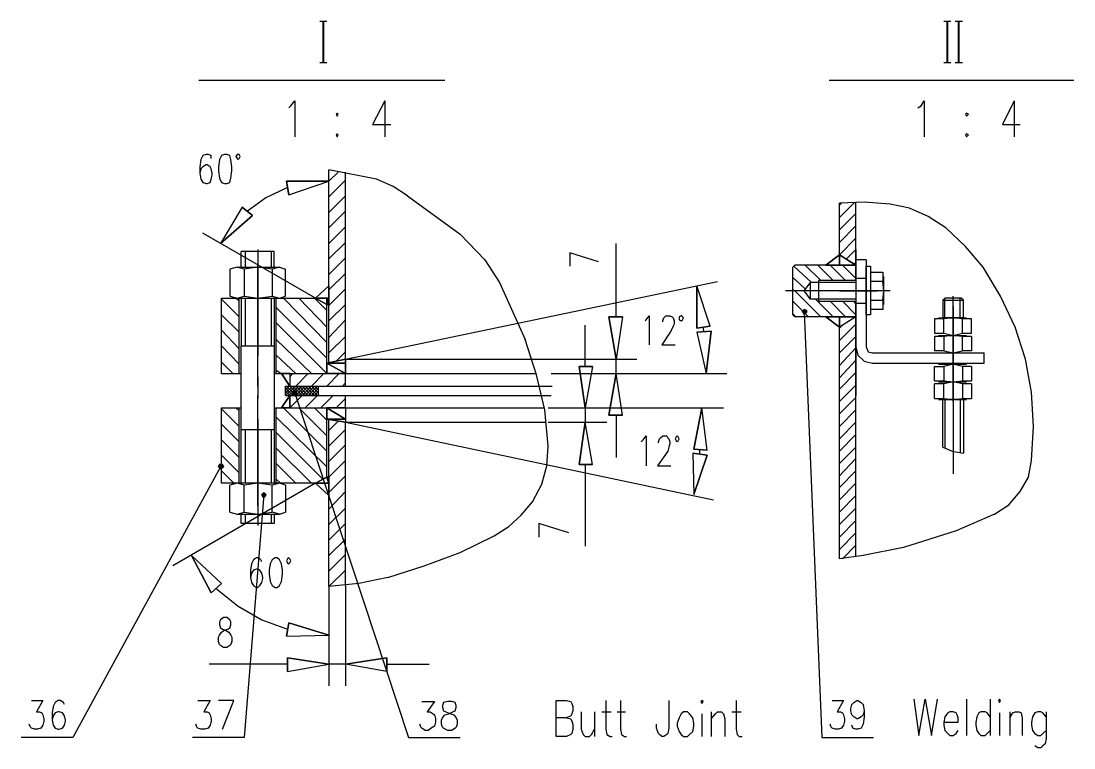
# Model space of a CAD drawing. Extents: x 13.06 to 16.25, y 9.33 to 13.85.
# Drawn here: x 15.082 to 15.761, y 11.721 to 12.19 of the extents above; entities that cross this region are included whole.
import ezdxf

# ---------------------------------------------------------------- set-up
doc = ezdxf.new("R2010")
doc.units = 0
doc.header["$MEASUREMENT"] = 0
doc.linetypes.add('AUSGEZOGEN', pattern=[0])
doc.layers.get('0').update_dxf_attribs({"linetype": 'AUSGEZOGEN'})

msp = doc.modelspace()

# ---------------------------------------------------------------- linework, layer by layer
for points in [[(15.27467, 12.19), (15.27933, 12.19)], [(15.27667, 12.19), (15.27667, 12.16333)], [(15.27733, 12.16333), (15.27733, 12.19)], [(15.67733, 12.19), (15.682, 12.19)], [(15.67933, 12.19), (15.67933, 12.16333)], [(15.68, 12.16333), (15.68, 12.19)], [(15.68467, 12.19), (15.68933, 12.19)], [(15.68667, 12.19), (15.68667, 12.16333)], [(15.68733, 12.16333), (15.68733, 12.19)], [(15.27467, 12.16333), (15.27933, 12.16333)], [(15.67733, 12.16333), (15.682, 12.16333)], [(15.68467, 12.16333), (15.68933, 12.16333)], [(15.19667, 12.152), (15.35533, 12.152)], [(15.60333, 12.152), (15.76133, 12.152)], [(15.25467, 12.134), (15.256, 12.13533), (15.256, 12.13533), (15.25867, 12.13867), (15.25867, 12.13867), (15.25867, 12.11533)], [(15.31667, 12.13867), (15.30867, 12.12333), (15.30867, 12.12333), (15.32067, 12.12333)], [(15.31667, 12.13867), (15.31667, 12.11533)], [(15.66067, 12.134), (15.66267, 12.13533), (15.66267, 12.13533), (15.66467, 12.13867), (15.66467, 12.13867), (15.66467, 12.11533)], [(15.72267, 12.13867), (15.71533, 12.12333), (15.71533, 12.12333), (15.72667, 12.12333)], [(15.72267, 12.13867), (15.72267, 12.11533)], [(15.286, 12.13067), (15.28533, 12.13), (15.28533, 12.13), (15.286, 12.12867), (15.286, 12.12867), (15.28667, 12.13), (15.28667, 12.13), (15.286, 12.13067), (15.286, 12.13067)], [(15.692, 12.13067), (15.69133, 12.13), (15.69133, 12.13), (15.692, 12.12867), (15.692, 12.12867), (15.69333, 12.13), (15.69333, 12.13), (15.692, 12.13067), (15.692, 12.13067)], [(15.286, 12.11733), (15.28533, 12.11667), (15.28533, 12.11667), (15.286, 12.11533), (15.286, 12.11533), (15.28667, 12.11667), (15.28667, 12.11667), (15.286, 12.11733), (15.286, 12.11733)], [(15.692, 12.11733), (15.69133, 12.11667), (15.69133, 12.11667), (15.692, 12.11533), (15.692, 12.11533), (15.69333, 12.11667), (15.69333, 12.11667), (15.692, 12.11733), (15.692, 12.11733)], [(15.20467, 12.10133), (15.20467, 12.10333), (15.20467, 12.10333), (15.20267, 12.104), (15.20267, 12.104), (15.20133, 12.104), (15.20133, 12.104), (15.19933, 12.10333), (15.19933, 12.10333), (15.198, 12.10067), (15.198, 12.10067), (15.19733, 12.096), (15.19733, 12.096), (15.19733, 12.092), (15.19733, 12.092), (15.198, 12.088), (15.198, 12.088), (15.19933, 12.086), (15.19933, 12.086), (15.20133, 12.08533), (15.20133, 12.08533), (15.202, 12.08533), (15.202, 12.08533), (15.204, 12.086), (15.204, 12.086), (15.20467, 12.088), (15.20467, 12.088), (15.20533, 12.09067), (15.20533, 12.09067), (15.20533, 12.092), (15.20533, 12.092), (15.20467, 12.09467), (15.20467, 12.09467), (15.204, 12.096), (15.204, 12.096), (15.202, 12.09733), (15.202, 12.09733), (15.20133, 12.09733), (15.20133, 12.09733), (15.19933, 12.096), (15.19933, 12.096), (15.198, 12.09467), (15.198, 12.09467), (15.19733, 12.092)], [(15.21333, 12.104), (15.21133, 12.10333), (15.21133, 12.10333), (15.21, 12.10067), (15.21, 12.10067), (15.20933, 12.096), (15.20933, 12.096), (15.20933, 12.09333), (15.20933, 12.09333), (15.21, 12.08867), (15.21, 12.08867), (15.21133, 12.086), (15.21133, 12.086), (15.21333, 12.08533), (15.21333, 12.08533), (15.21467, 12.08533), (15.21467, 12.08533), (15.21667, 12.086), (15.21667, 12.086), (15.21733, 12.08867), (15.21733, 12.08867), (15.218, 12.09333), (15.218, 12.09333), (15.218, 12.096), (15.218, 12.096), (15.21733, 12.10067), (15.21733, 12.10067), (15.21667, 12.10333), (15.21667, 12.10333), (15.21467, 12.104), (15.21467, 12.104), (15.21333, 12.104), (15.21333, 12.104)], [(15.22333, 12.10267), (15.22267, 12.104), (15.22267, 12.104), (15.22133, 12.104), (15.22133, 12.104), (15.22067, 12.10267), (15.22067, 12.10267), (15.22133, 12.10133), (15.22133, 12.10133), (15.222, 12.10067), (15.222, 12.10067), (15.22267, 12.10133), (15.22267, 12.10133), (15.22333, 12.10267), (15.22333, 12.10267)], [(15.31133, 12.088), (15.28067, 12.094)], [(15.28067, 11.97), (15.28067, 12.094)], [(15.28067, 12.08667), (15.28667, 12.09267)], [(15.29133, 11.972), (15.29133, 12.09267)], [(15.25333, 12.08667), (15.25467, 12.078), (15.25333, 12.08667), (15.25467, 12.078), (15.28067, 12.08667), (15.25333, 12.08667), (15.28067, 12.08667), (15.25333, 12.08667), (15.25333, 12.08667)], [(15.28067, 12.07667), (15.29133, 12.08733)], [(15.33133, 12.07733), (15.322, 12.08333), (15.322, 12.08333), (15.31133, 12.088)], [(15.254, 12.08267), (15.24, 12.076), (15.24, 12.076), (15.228, 12.06733)], [(15.28067, 12.06667), (15.29133, 12.07733)], [(15.33133, 12.07733), (15.36533, 12.05267), (15.36533, 12.05267), (15.38133, 12.036), (15.38133, 12.036), (15.39067, 12.02133), (15.39067, 12.02133), (15.40733, 11.98467)], [(15.64267, 12.072), (15.626, 12.07333), (15.626, 12.07333), (15.61, 12.07267)], [(15.61, 12.06333), (15.62, 12.07333)], [(15.61, 12.07133), (15.61133, 12.07267)], [(15.61, 12.03267), (15.61, 12.07267)], [(15.62067, 12.02267), (15.62067, 12.07333)], [(15.67867, 12.05667), (15.66733, 12.064), (15.66733, 12.064), (15.65533, 12.06933), (15.65533, 12.06933), (15.64267, 12.072)], [(15.23133, 12.06467), (15.22467, 12.07), (15.23133, 12.06467), (15.22467, 12.07), (15.21067, 12.04667), (15.23133, 12.06467), (15.21067, 12.04667), (15.23133, 12.06467), (15.23133, 12.06467)], [(15.28067, 12.05667), (15.29133, 12.06733)], [(15.61, 12.05533), (15.62067, 12.066)], [(15.272, 12.01133), (15.19933, 12.05333)], [(15.28067, 12.04667), (15.29133, 12.05733)], [(15.61, 12.04733), (15.62067, 12.058)], [(15.70267, 12.03133), (15.69133, 12.04467), (15.69133, 12.04467), (15.67867, 12.05667)], [(15.28067, 12.03667), (15.29133, 12.04733)], [(15.466, 11.99933), (15.466, 12.04667)], [(15.61, 12.03933), (15.62067, 12.05)], [(15.224, 12.03133), (15.224, 12.04133)], [(15.24533, 12.03133), (15.24533, 12.04133), (15.24533, 12.04133), (15.224, 12.04133)], [(15.22667, 12.04133), (15.22667, 12.03133)], [(15.23467, 12.04267), (15.23467, 11.974)], [(15.23467, 12.04133), (15.23533, 12.04133)], [(15.24333, 12.04133), (15.24333, 12.03133)], [(15.45467, 12.03467), (15.436, 12.04067), (15.436, 12.04067), (15.436, 12.032)], [(15.62067, 12.04267), (15.62067, 12.02267), (15.62067, 12.02267), (15.59667, 12.02267)], [(15.61, 12.03933), (15.60133, 12.03267), (15.61, 12.03933), (15.60133, 12.03267), (15.61, 12.03267), (15.61, 12.03933), (15.61, 12.03267), (15.61, 12.03933), (15.61, 12.03933)], [(15.60133, 12.03267), (15.61, 12.03933), (15.61, 12.03933), (15.62067, 12.03267)], [(15.61, 12.03933), (15.61, 12.03267), (15.61, 12.03933), (15.61, 12.03267), (15.62067, 12.03267), (15.61, 12.03933), (15.62067, 12.03267), (15.61, 12.03933), (15.61, 12.03933)], [(15.61467, 12.03667), (15.62067, 12.04267)], [(15.244, 12.03), (15.23467, 12.03133), (15.23467, 12.03133), (15.226, 12.03), (15.226, 12.03), (15.22133, 12.03133), (15.22133, 12.03133), (15.21667, 12.03)], [(15.22133, 12.03133), (15.24867, 12.03133), (15.24867, 12.03133), (15.25267, 12.03)], [(15.23467, 12.01), (15.23467, 12.03267)], [(15.24867, 12.03133), (15.244, 12.03)], [(15.28067, 12.02667), (15.29133, 12.03733)], [(15.58, 12.03133), (15.58133, 12.03267)], [(15.58, 12.00067), (15.58, 12.03133)], [(15.592, 12.02133), (15.58067, 12.032)], [(15.62067, 12.03267), (15.58133, 12.03267)], [(15.598, 12.02267), (15.588, 12.03267)], [(15.606, 12.02267), (15.596, 12.03267)], [(15.60133, 12.03267), (15.61, 12.03267), (15.60133, 12.03267), (15.61, 12.03267), (15.60133, 12.03267), (15.60133, 12.03267)], [(15.614, 12.02267), (15.604, 12.03267)], [(15.61, 12.03267), (15.62067, 12.03267), (15.61, 12.03267), (15.62067, 12.03267), (15.61, 12.03267), (15.61, 12.03267)], [(15.62067, 12.024), (15.612, 12.03267)], [(15.62, 12.03333), (15.62067, 12.03467)], [(15.62067, 12.032), (15.62, 12.03267)], [(15.62067, 12.036), (15.62067, 11.98), (15.62067, 11.98), (15.622, 11.97467), (15.622, 11.97467), (15.626, 11.97067), (15.626, 11.97067), (15.63133, 11.96933), (15.63133, 11.96933), (15.70333, 11.96933)], [(15.62733, 12.036), (15.62067, 12.036)], [(15.62733, 12.036), (15.62733, 11.98), (15.62733, 11.98), (15.62867, 11.97667), (15.62867, 11.97667), (15.63133, 11.976), (15.63133, 11.976), (15.70333, 11.976)], [(15.62733, 12.00067), (15.62733, 12.032)], [(15.63, 12.032), (15.63, 12.00067), (15.63, 12.00067), (15.62733, 12.00067)], [(15.62733, 12.032), (15.63, 12.032)], [(15.72333, 11.99267), (15.714, 12.01267), (15.714, 12.01267), (15.70267, 12.03133)], [(15.21667, 12.03), (15.21667, 12.01267)], [(15.226, 12.03), (15.226, 12.01267)], [(15.23467, 11.95467), (15.23467, 12.026)], [(15.244, 12.03), (15.244, 12.01267)], [(15.25267, 12.01267), (15.25267, 12.03)], [(15.28067, 12.01667), (15.29133, 12.02733)], [(15.588, 12.01733), (15.58, 12.02467)], [(15.63, 12.028), (15.638, 12.028), (15.638, 12.028), (15.638, 12.022)], [(15.63867, 12.00733), (15.63867, 12.02533)], [(15.28067, 12.01933), (15.272, 12.01133), (15.28067, 12.01933), (15.272, 12.01133), (15.28067, 12.01133), (15.28067, 12.01933), (15.28067, 12.01133), (15.28067, 12.01933), (15.28067, 12.01933)], [(15.272, 12.01133), (15.28067, 12.01933)], [(15.29133, 11.972), (15.53133, 12.022)], [(15.518, 11.992), (15.52667, 11.99333), (15.518, 11.992), (15.52667, 11.99333), (15.518, 12.01933), (15.518, 11.992), (15.518, 12.01933), (15.518, 11.992), (15.518, 11.992)], [(15.58733, 12.016), (15.59133, 12.02133)], [(15.59667, 12.02133), (15.59133, 12.02133)], [(15.59133, 12.01067), (15.59133, 12.02133)], [(15.59667, 12.00933), (15.59667, 12.02267)], [(15.62067, 12.02133), (15.59667, 12.02133)], [(15.62733, 12.024), (15.62067, 12.024)], [(15.638, 12.022), (15.63, 12.022)], [(15.638, 12.01), (15.63867, 12.016), (15.63867, 12.016), (15.638, 12.022)], [(15.21133, 12.01133), (15.28067, 12.01133)], [(15.21133, 11.96267), (15.21133, 12.01133)], [(15.22267, 11.99933), (15.21133, 12.01067)], [(15.21667, 12.01267), (15.22133, 12.01133), (15.22133, 12.01133), (15.226, 12.01267), (15.226, 12.01267), (15.23467, 12.01133), (15.23467, 12.01133), (15.244, 12.01267)], [(15.22267, 12.00933), (15.22067, 12.01133)], [(15.22267, 11.96267), (15.22267, 12.01133)], [(15.224, 12.01133), (15.224, 11.98067), (15.224, 11.98067), (15.24533, 11.98067)], [(15.22667, 12.01133), (15.22667, 11.98067)], [(15.24333, 12.01133), (15.24333, 11.98067)], [(15.244, 12.01267), (15.24867, 12.01133), (15.24867, 12.01133), (15.25267, 12.01267)], [(15.24533, 12.01133), (15.24533, 11.98067)], [(15.24667, 11.96267), (15.24667, 12.01133)], [(15.27933, 11.98267), (15.25133, 12.01133)], [(15.27933, 11.99267), (15.26133, 12.01133)], [(15.27933, 12.00333), (15.27133, 12.01133)], [(15.272, 12.01133), (15.27933, 12.01133), (15.272, 12.01133), (15.27933, 12.01133), (15.272, 12.01133), (15.272, 12.01133)], [(15.272, 12.01133), (15.28067, 12.01133), (15.272, 12.01133), (15.28067, 12.01133), (15.272, 12.01133), (15.272, 12.01133)], [(15.272, 12.01133), (15.27933, 12.01133), (15.272, 12.01133), (15.27933, 12.01133), (15.27933, 12.00733), (15.272, 12.01133), (15.27933, 12.00733), (15.272, 12.01133), (15.272, 12.01133)], [(15.27933, 12.00733), (15.272, 12.01133), (15.272, 12.01133), (15.28067, 12.01133)], [(15.27933, 12.01133), (15.28067, 12.01133), (15.27933, 12.01133), (15.28067, 12.01133), (15.27933, 12.01133), (15.27933, 12.01133)], [(15.27933, 12.01133), (15.27933, 12.00733), (15.27933, 12.01133), (15.27933, 12.00733), (15.28067, 12.00733), (15.27933, 12.01133), (15.28067, 12.00733), (15.27933, 12.01133), (15.27933, 12.01133)], [(15.27933, 12.01133), (15.28067, 12.01133), (15.27933, 12.01133), (15.28067, 12.01133), (15.28067, 12.00733), (15.27933, 12.01133), (15.28067, 12.00733), (15.27933, 12.01133), (15.27933, 12.01133)], [(15.27933, 11.96267), (15.27933, 12.01133)], [(15.28067, 12.00667), (15.29133, 12.01733)], [(15.64267, 12.016), (15.57533, 12.016)], [(15.598, 11.99933), (15.58133, 12.016), (15.58133, 12.016), (15.58, 12.01667)], [(15.59133, 12.01067), (15.58733, 12.016)], [(15.59667, 12.01067), (15.59133, 12.01067)], [(15.606, 11.99933), (15.59467, 12.01067)], [(15.62067, 12.01067), (15.59667, 12.01067)], [(15.61, 12.016), (15.63467, 12.016)], [(15.63533, 12.016), (15.62067, 12.016)], [(15.67667, 12.01), (15.69, 12.01), (15.69, 12.01), (15.68867, 12.01133)], [(15.678, 12.01133), (15.67667, 12.01)], [(15.678, 11.99867), (15.678, 12.01133)], [(15.68867, 12.01133), (15.678, 12.01133)], [(15.68333, 11.97), (15.68333, 12.01267)], [(15.688, 11.99867), (15.688, 12.01133)], [(15.27933, 11.97267), (15.24667, 12.00533)], [(15.27933, 12.00733), (15.28067, 12.00733), (15.27933, 12.00733), (15.28067, 12.00733), (15.27933, 12.00733), (15.27933, 12.00733)], [(15.27933, 12.00733), (15.28067, 12.00733)], [(15.28067, 11.99667), (15.29133, 12.00733)], [(15.59, 11.99933), (15.58, 12.00933)], [(15.58733, 12.004), (15.58667, 12.00333), (15.58733, 12.004), (15.58667, 12.00333), (15.58733, 12.00267), (15.58733, 12.004), (15.58733, 12.00267), (15.58733, 12.004), (15.58733, 12.004)], [(15.58867, 12.00333), (15.58733, 12.004), (15.58867, 12.00333), (15.58733, 12.004), (15.58733, 12.00267), (15.58867, 12.00333), (15.58733, 12.00267), (15.58867, 12.00333), (15.58867, 12.00333)], [(15.59667, 12.00933), (15.62067, 12.00933), (15.62067, 12.00933), (15.62067, 11.94867)], [(15.614, 11.99933), (15.604, 12.00933)], [(15.62067, 12.00067), (15.612, 12.00933)], [(15.62067, 12.008), (15.61933, 12.00933)], [(15.62067, 11.84467), (15.62067, 12.00933)], [(15.62733, 12.008), (15.62067, 12.008)], [(15.63, 12.01), (15.638, 12.01), (15.638, 12.01), (15.638, 12.004), (15.638, 12.004), (15.63, 12.004)], [(15.67667, 12.01), (15.67667, 11.99867)], [(15.68333, 12.006), (15.68333, 11.972)], [(15.69, 11.99867), (15.69, 12.01)], [(15.22267, 11.98933), (15.21133, 12.00067)], [(15.28067, 11.986), (15.29133, 11.99733)], [(15.46133, 11.99933), (15.47, 11.99933), (15.46133, 11.99933), (15.47, 11.99933), (15.466, 11.972), (15.46133, 11.99933), (15.466, 11.972), (15.46133, 11.99933), (15.46133, 11.99933)], [(15.48467, 11.99667), (15.48533, 11.99733), (15.48533, 11.99733), (15.48733, 12), (15.48733, 12), (15.48733, 11.98133)], [(15.496, 11.996), (15.496, 11.99667), (15.496, 11.99667), (15.49667, 11.99867), (15.49667, 11.99867), (15.49733, 11.99933), (15.49733, 11.99933), (15.498, 12), (15.498, 12), (15.50067, 12), (15.50067, 12), (15.502, 11.99933), (15.502, 11.99933), (15.50267, 11.99867), (15.50267, 11.99867), (15.50333, 11.99667), (15.50333, 11.99667), (15.50333, 11.99467), (15.50333, 11.99467), (15.50267, 11.99333), (15.50267, 11.99333), (15.50133, 11.99), (15.50133, 11.99), (15.49533, 11.98133), (15.49533, 11.98133), (15.504, 11.98133)], [(15.50933, 11.99867), (15.50867, 11.99933), (15.50867, 11.99933), (15.508, 12), (15.508, 12), (15.50667, 11.99933), (15.50667, 11.99933), (15.50667, 11.99733), (15.50667, 11.99733), (15.508, 11.99667), (15.508, 11.99667), (15.50867, 11.99733), (15.50867, 11.99733), (15.50933, 11.99867), (15.50933, 11.99867)], [(15.582, 11.99933), (15.58, 12.00133)], [(15.58133, 11.99933), (15.58, 12.00067)], [(15.62067, 11.99933), (15.58133, 11.99933)], [(15.58667, 12.00333), (15.586, 12.00267), (15.58667, 12.00333), (15.586, 12.00267), (15.58733, 12.00267), (15.58667, 12.00333), (15.58733, 12.00267), (15.58667, 12.00333), (15.58667, 12.00333)], [(15.586, 12.00267), (15.58667, 12.002), (15.586, 12.00267), (15.58667, 12.002), (15.58733, 12.00267), (15.586, 12.00267), (15.58733, 12.00267), (15.586, 12.00267), (15.586, 12.00267)], [(15.58667, 12.002), (15.58733, 12.00133), (15.58667, 12.002), (15.58733, 12.00133), (15.58733, 12.00267), (15.58667, 12.002), (15.58733, 12.00267), (15.58667, 12.002), (15.58667, 12.002)], [(15.58867, 12.00267), (15.58867, 12.00333), (15.58867, 12.00267), (15.58867, 12.00333), (15.58733, 12.00267), (15.58867, 12.00267), (15.58733, 12.00267), (15.58867, 12.00267), (15.58867, 12.00267)], [(15.58733, 12.00267), (15.588, 12.00267)], [(15.58733, 12.00133), (15.58867, 12.002), (15.58733, 12.00133), (15.58867, 12.002), (15.58733, 12.00267), (15.58733, 12.00133), (15.58733, 12.00267), (15.58733, 12.00133), (15.58733, 12.00133)], [(15.58867, 12.002), (15.58867, 12.00267), (15.58867, 12.002), (15.58867, 12.00267), (15.58733, 12.00267), (15.58867, 12.002), (15.58733, 12.00267), (15.58867, 12.002), (15.58867, 12.002)], [(15.588, 12.00267), (15.58733, 12.00267), (15.58733, 12.00267), (15.59867, 11.728), (15.59867, 11.728), (15.632, 11.728)], [(15.60133, 11.99933), (15.61, 11.99933), (15.60133, 11.99933), (15.61, 11.99933), (15.60133, 11.99933), (15.60133, 11.99933)], [(15.60133, 11.99933), (15.61, 11.99933), (15.60133, 11.99933), (15.61, 11.99933), (15.61, 11.99267), (15.60133, 11.99933), (15.61, 11.99267), (15.60133, 11.99933), (15.60133, 11.99933)], [(15.61, 11.99267), (15.60133, 11.99933)], [(15.61, 11.84333), (15.61, 11.99933)], [(15.61, 11.99933), (15.62067, 11.99933), (15.61, 11.99933), (15.62067, 11.99933), (15.61, 11.99933), (15.61, 11.99933)], [(15.61, 11.99933), (15.62067, 11.99933), (15.61, 11.99933), (15.62067, 11.99933), (15.61, 11.99267), (15.61, 11.99933), (15.61, 11.99267), (15.61, 11.99933), (15.61, 11.99933)], [(15.62067, 11.99933), (15.61, 11.99267)], [(15.67733, 11.998), (15.67133, 11.998)], [(15.67133, 11.98867), (15.67733, 11.98867), (15.67733, 11.98867), (15.67733, 11.998)], [(15.67133, 11.998), (15.67133, 11.98867)], [(15.674, 11.99867), (15.692, 11.99867)], [(15.69, 11.99867), (15.67667, 11.99867)], [(15.68933, 11.998), (15.68333, 11.99867), (15.68333, 11.99867), (15.67733, 11.998)], [(15.68333, 12), (15.68333, 11.986)], [(15.69533, 11.998), (15.68933, 11.998)], [(15.68933, 11.98867), (15.69533, 11.98867), (15.69533, 11.98867), (15.69533, 11.998)], [(15.68933, 11.98867), (15.68933, 11.998)], [(15.22267, 11.97867), (15.21133, 11.99067)], [(15.27933, 11.96267), (15.24667, 11.99533)], [(15.446, 11.96733), (15.446, 11.994)], [(15.52267, 11.98933), (15.522, 11.99267)], [(15.61, 11.984), (15.62067, 11.99467)], [(15.61, 11.992), (15.612, 11.994)], [(15.734, 11.90667), (15.73533, 11.92867), (15.73533, 11.92867), (15.734, 11.95067), (15.734, 11.95067), (15.73, 11.972), (15.73, 11.972), (15.72333, 11.99267)], [(15.26933, 11.96267), (15.24667, 11.98467)], [(15.28067, 11.976), (15.29133, 11.98667)], [(15.422, 11.916), (15.42, 11.93933), (15.42, 11.93933), (15.41467, 11.962), (15.41467, 11.962), (15.40733, 11.98467)], [(15.52733, 11.99), (15.518, 11.98933), (15.52733, 11.99), (15.518, 11.98933), (15.524, 11.96267), (15.52733, 11.99), (15.524, 11.96267), (15.52733, 11.99), (15.52733, 11.99)], [(15.61, 11.976), (15.62067, 11.98667)], [(15.67133, 11.98667), (15.67133, 11.97733)], [(15.67733, 11.98667), (15.67733, 11.97733), (15.67733, 11.97733), (15.67133, 11.97733)], [(15.67733, 11.98667), (15.67133, 11.98667)], [(15.674, 11.98733), (15.692, 11.98733)], [(15.674, 11.98733), (15.692, 11.98733)], [(15.67733, 11.98867), (15.68333, 11.98733), (15.68333, 11.98733), (15.68933, 11.98867)], [(15.68933, 11.98667), (15.68333, 11.98733), (15.68333, 11.98733), (15.67733, 11.98667)], [(15.68333, 11.98933), (15.68333, 11.96333)], [(15.68333, 11.98867), (15.68333, 11.97467)], [(15.68933, 11.97733), (15.68933, 11.98667)], [(15.69533, 11.98667), (15.69533, 11.97733), (15.69533, 11.97733), (15.68933, 11.97733)], [(15.69533, 11.98667), (15.68933, 11.98667)], [(15.22267, 11.96867), (15.21133, 11.98067)], [(15.224, 11.892), (15.224, 11.98067)], [(15.24533, 11.98067), (15.24533, 11.892)], [(15.28533, 11.97067), (15.29133, 11.97667)], [(15.61, 11.968), (15.62067, 11.97933)], [(15.67733, 11.97733), (15.68333, 11.976), (15.68333, 11.976), (15.68933, 11.97733)], [(15.21867, 11.96267), (15.21133, 11.97)], [(15.25933, 11.96267), (15.24667, 11.97467)], [(15.29133, 11.972), (15.27933, 11.96933), (15.29133, 11.972), (15.27933, 11.96933), (15.29133, 11.96933), (15.29133, 11.972), (15.29133, 11.96933), (15.29133, 11.972), (15.29133, 11.972)], [(15.27933, 11.96933), (15.29133, 11.972)], [(15.29133, 11.972), (15.412, 11.972)], [(15.29133, 11.96267), (15.29133, 11.972)], [(15.412, 11.972), (15.47933, 11.972)], [(15.466, 11.96267), (15.466, 11.972)], [(15.61, 11.96), (15.62067, 11.97133)], [(15.674, 11.976), (15.692, 11.976)], [(15.68333, 11.97467), (15.68333, 11.90333)], [(15.68333, 11.956), (15.68333, 11.97)], [(15.70333, 11.96933), (15.70333, 11.976)], [(15.24933, 11.96267), (15.24667, 11.96467)], [(15.27933, 11.96933), (15.27933, 11.96267), (15.27933, 11.96933), (15.27933, 11.96267), (15.29133, 11.96267), (15.27933, 11.96933), (15.29133, 11.96267), (15.27933, 11.96933), (15.27933, 11.96933)], [(15.27933, 11.96933), (15.29133, 11.96933), (15.27933, 11.96933), (15.29133, 11.96933), (15.29133, 11.96267), (15.27933, 11.96933), (15.29133, 11.96267), (15.27933, 11.96933), (15.27933, 11.96933)], [(15.442, 11.96733), (15.45067, 11.96733), (15.442, 11.96733), (15.45067, 11.96733), (15.446, 11.94067), (15.442, 11.96733), (15.446, 11.94067), (15.442, 11.96733), (15.442, 11.96733)], [(15.61, 11.95267), (15.62067, 11.96333)], [(15.67133, 11.96733), (15.67733, 11.96733), (15.67733, 11.96733), (15.67733, 11.958)], [(15.67133, 11.958), (15.67133, 11.96733)], [(15.674, 11.96867), (15.692, 11.96867)], [(15.68933, 11.96733), (15.68333, 11.96867), (15.68333, 11.96867), (15.67733, 11.96733)], [(15.68933, 11.96733), (15.68933, 11.958)], [(15.69533, 11.96733), (15.68933, 11.96733)], [(15.69533, 11.96733), (15.69533, 11.958)], [(15.21133, 11.96267), (15.224, 11.96267)], [(15.23467, 11.96067), (15.23467, 11.94667)], [(15.24533, 11.96267), (15.41467, 11.96267)], [(15.25, 11.96267), (15.25533, 11.96267), (15.25, 11.96267), (15.25533, 11.96267), (15.25, 11.96267), (15.25, 11.96267)], [(15.25, 11.96267), (15.25533, 11.96267), (15.25, 11.96267), (15.25533, 11.96267), (15.25533, 11.95467), (15.25, 11.96267), (15.25533, 11.95467), (15.25, 11.96267), (15.25, 11.96267)], [(15.25533, 11.96267), (15.25533, 11.95467), (15.25533, 11.95467), (15.25, 11.96267)], [(15.25533, 11.96067), (15.25733, 11.96267)], [(15.25933, 11.95467), (15.26733, 11.96267)], [(15.26933, 11.95467), (15.27733, 11.96267)], [(15.27933, 11.95467), (15.28733, 11.96267)], [(15.27933, 11.96267), (15.29133, 11.96267), (15.27933, 11.96267), (15.29133, 11.96267), (15.27933, 11.96267), (15.27933, 11.96267)], [(15.28933, 11.95467), (15.29133, 11.95667)], [(15.29133, 11.95467), (15.29133, 11.96267)], [(15.424, 11.96267), (15.53733, 11.96267)], [(15.424, 11.96267), (15.47933, 11.96267)], [(15.46133, 11.936), (15.47, 11.936), (15.46133, 11.936), (15.47, 11.936), (15.466, 11.96267), (15.46133, 11.936), (15.466, 11.96267), (15.46133, 11.936), (15.46133, 11.936)], [(15.67133, 11.958), (15.67733, 11.958)], [(15.674, 11.95733), (15.692, 11.95733)], [(15.674, 11.95733), (15.692, 11.95733)], [(15.67733, 11.958), (15.68333, 11.95733), (15.68333, 11.95733), (15.68933, 11.958)], [(15.68933, 11.956), (15.68333, 11.95733), (15.68333, 11.95733), (15.67733, 11.956)], [(15.68333, 11.95867), (15.68333, 11.94467)], [(15.68333, 11.94467), (15.68333, 11.95867)], [(15.68933, 11.958), (15.69533, 11.958)], [(15.25267, 11.95467), (15.42467, 11.95467)], [(15.25267, 11.94867), (15.25267, 11.95467)], [(15.25933, 11.95467), (15.25267, 11.94867)], [(15.25733, 11.95467), (15.25267, 11.95)], [(15.25467, 11.95467), (15.25267, 11.952)], [(15.25267, 11.95467), (15.25267, 11.954)], [(15.25733, 11.94867), (15.25267, 11.95333)], [(15.25533, 11.94867), (15.25267, 11.95133)], [(15.25933, 11.94867), (15.25333, 11.95467)], [(15.26133, 11.95467), (15.25467, 11.94867)], [(15.25533, 11.95467), (15.41667, 11.95467)], [(15.26133, 11.94867), (15.25533, 11.95467)], [(15.26333, 11.95467), (15.25667, 11.94867)], [(15.26333, 11.94867), (15.25733, 11.95467)], [(15.25867, 11.95133), (15.25733, 11.95133), (15.25867, 11.95133), (15.25733, 11.95133), (15.25867, 11.95), (15.25867, 11.95133), (15.25867, 11.95), (15.25867, 11.95133), (15.25867, 11.95133)], [(15.25733, 11.95133), (15.25733, 11.95), (15.25733, 11.95133), (15.25733, 11.95), (15.25867, 11.95), (15.25733, 11.95133), (15.25867, 11.95), (15.25733, 11.95133), (15.25733, 11.95133)], [(15.25733, 11.95), (15.25733, 11.94933), (15.25733, 11.95), (15.25733, 11.94933), (15.25867, 11.95), (15.25733, 11.95), (15.25867, 11.95), (15.25733, 11.95), (15.25733, 11.95)], [(15.25733, 11.94933), (15.25867, 11.94867), (15.25733, 11.94933), (15.25867, 11.94867), (15.25867, 11.95), (15.25733, 11.94933), (15.25867, 11.95), (15.25733, 11.94933), (15.25733, 11.94933)], [(15.25867, 11.95), (15.258, 11.95)], [(15.258, 11.95), (15.25867, 11.95), (15.25867, 11.95), (15.332, 11.728), (15.332, 11.728), (15.36533, 11.728)], [(15.26, 11.95), (15.25933, 11.95133), (15.26, 11.95), (15.25933, 11.95133), (15.25867, 11.95), (15.26, 11.95), (15.25867, 11.95), (15.26, 11.95), (15.26, 11.95)], [(15.25933, 11.95133), (15.25867, 11.95133), (15.25933, 11.95133), (15.25867, 11.95133), (15.25867, 11.95), (15.25933, 11.95133), (15.25867, 11.95), (15.25933, 11.95133), (15.25933, 11.95133)], [(15.25867, 11.94867), (15.25933, 11.94933), (15.25867, 11.94867), (15.25933, 11.94933), (15.25867, 11.95), (15.25867, 11.94867), (15.25867, 11.95), (15.25867, 11.94867), (15.25867, 11.94867)], [(15.25933, 11.94933), (15.26, 11.95), (15.25933, 11.94933), (15.26, 11.95), (15.25867, 11.95), (15.25933, 11.94933), (15.25867, 11.95), (15.25933, 11.94933), (15.25933, 11.94933)], [(15.26533, 11.94867), (15.25933, 11.95467)], [(15.26533, 11.95467), (15.25933, 11.94867)], [(15.26733, 11.94867), (15.26133, 11.95467)], [(15.26733, 11.95467), (15.26133, 11.94867)], [(15.26933, 11.94867), (15.26333, 11.95467)], [(15.26933, 11.95467), (15.26333, 11.94867)], [(15.27133, 11.94867), (15.26533, 11.95467)], [(15.27133, 11.95467), (15.26533, 11.94867)], [(15.27333, 11.94867), (15.26733, 11.95467)], [(15.27333, 11.95467), (15.26733, 11.94867)], [(15.274, 11.95), (15.26933, 11.95467)], [(15.274, 11.95333), (15.26933, 11.94867)], [(15.274, 11.952), (15.27133, 11.95467)], [(15.274, 11.95133), (15.27133, 11.94867)], [(15.274, 11.954), (15.27333, 11.95467)], [(15.274, 11.94867), (15.274, 11.95467)], [(15.61, 11.94467), (15.62067, 11.95533)], [(15.67133, 11.94667), (15.67133, 11.956)], [(15.67733, 11.94667), (15.67733, 11.956), (15.67733, 11.956), (15.67133, 11.956)], [(15.68933, 11.956), (15.68933, 11.94667)], [(15.69533, 11.956), (15.68933, 11.956)], [(15.69533, 11.956), (15.69533, 11.94667)], [(15.23467, 11.87733), (15.23467, 11.94867)], [(15.25533, 11.94867), (15.25, 11.94067), (15.25533, 11.94867), (15.25, 11.94067), (15.25533, 11.94067), (15.25533, 11.94867), (15.25533, 11.94067), (15.25533, 11.94867), (15.25533, 11.94867)], [(15.25533, 11.94067), (15.25533, 11.94867), (15.25533, 11.94867), (15.25, 11.94067)], [(15.25333, 11.94867), (15.25267, 11.94933)], [(15.25267, 11.94867), (15.424, 11.94867)], [(15.25533, 11.94867), (15.418, 11.94867)], [(15.25533, 11.94067), (15.26333, 11.94867)], [(15.26533, 11.94067), (15.27333, 11.94867)], [(15.274, 11.94933), (15.27333, 11.94867)], [(15.27533, 11.94067), (15.28333, 11.94867)], [(15.28533, 11.94067), (15.29133, 11.94667)], [(15.29133, 11.94067), (15.29133, 11.94867)], [(15.61, 11.93667), (15.62067, 11.94733)], [(15.67133, 11.94667), (15.67733, 11.94667)], [(15.674, 11.946), (15.692, 11.946)], [(15.67667, 11.91533), (15.67667, 11.946)], [(15.69, 11.946), (15.67667, 11.946)], [(15.67733, 11.94667), (15.68333, 11.946), (15.68333, 11.946), (15.68933, 11.94667)], [(15.678, 11.946), (15.678, 11.91467)], [(15.688, 11.946), (15.688, 11.91133)], [(15.68933, 11.94667), (15.69533, 11.94667)], [(15.69, 11.946), (15.69, 11.91133)], [(15.21133, 11.892), (15.21133, 11.94067)], [(15.21133, 11.94067), (15.224, 11.94067)], [(15.22267, 11.92867), (15.21133, 11.94)], [(15.22267, 11.93867), (15.22067, 11.94067)], [(15.22267, 11.892), (15.22267, 11.94067)], [(15.24533, 11.94067), (15.41933, 11.94067)], [(15.24667, 11.892), (15.24667, 11.94067)], [(15.25, 11.94067), (15.25533, 11.94067), (15.25, 11.94067), (15.25533, 11.94067), (15.25, 11.94067), (15.25, 11.94067)], [(15.27933, 11.91267), (15.25133, 11.94067)], [(15.27933, 11.92267), (15.26133, 11.94067)], [(15.27933, 11.93267), (15.27133, 11.94067)], [(15.27933, 11.896), (15.27933, 11.94067)], [(15.27933, 11.94067), (15.29133, 11.94067), (15.27933, 11.94067), (15.29133, 11.94067), (15.27933, 11.94067), (15.27933, 11.94067)], [(15.27933, 11.94067), (15.27933, 11.93333), (15.27933, 11.94067), (15.27933, 11.93333), (15.29133, 11.93333), (15.27933, 11.94067), (15.29133, 11.93333), (15.27933, 11.94067), (15.27933, 11.94067)], [(15.27933, 11.94067), (15.29133, 11.94067), (15.27933, 11.94067), (15.29133, 11.94067), (15.29133, 11.93333), (15.27933, 11.94067), (15.29133, 11.93333), (15.27933, 11.94067), (15.27933, 11.94067)], [(15.29133, 11.94067), (15.29133, 11.93133), (15.29133, 11.93133), (15.27933, 11.93333)], [(15.422, 11.94067), (15.46, 11.94067)], [(15.42333, 11.94067), (15.53533, 11.94067)], [(15.446, 11.94067), (15.446, 11.93133)], [(15.466, 11.936), (15.466, 11.90867)], [(15.516, 11.914), (15.52467, 11.91333), (15.516, 11.914), (15.52467, 11.91333), (15.52133, 11.94067), (15.516, 11.914), (15.52133, 11.94067), (15.516, 11.914), (15.516, 11.914)], [(15.61, 11.92867), (15.62067, 11.93933)], [(15.22267, 11.91867), (15.21133, 11.93)], [(15.23467, 11.93333), (15.23467, 11.86467)], [(15.27933, 11.90267), (15.24667, 11.93467)], [(15.27933, 11.93333), (15.29133, 11.93333), (15.27933, 11.93333), (15.29133, 11.93333), (15.29133, 11.93133), (15.27933, 11.93333), (15.29133, 11.93133), (15.27933, 11.93333), (15.27933, 11.93333)], [(15.28067, 11.82533), (15.28067, 11.93333)], [(15.28067, 11.926), (15.28667, 11.932)], [(15.29133, 11.93133), (15.52867, 11.88133)], [(15.29133, 11.93133), (15.42067, 11.93133)], [(15.29133, 11.826), (15.29133, 11.93133)], [(15.422, 11.93133), (15.46, 11.93133)], [(15.442, 11.904), (15.45067, 11.904), (15.442, 11.904), (15.45067, 11.904), (15.446, 11.93133), (15.442, 11.904), (15.446, 11.93133), (15.442, 11.904), (15.442, 11.904)], [(15.61, 11.92067), (15.62067, 11.93133)], [(15.68333, 11.93133), (15.68333, 11.898)], [(15.224, 11.92667), (15.24533, 11.92667)], [(15.22667, 11.92667), (15.22667, 11.892)], [(15.24333, 11.92667), (15.24333, 11.892)], [(15.27667, 11.89467), (15.24667, 11.92467)], [(15.28067, 11.916), (15.29133, 11.92667)], [(15.482, 11.91867), (15.48333, 11.92), (15.48333, 11.92), (15.48533, 11.92267), (15.48533, 11.92267), (15.48533, 11.90333)], [(15.49333, 11.918), (15.49333, 11.91867), (15.49333, 11.91867), (15.494, 11.92067), (15.494, 11.92067), (15.49467, 11.92133), (15.49467, 11.92133), (15.496, 11.92267), (15.496, 11.92267), (15.49867, 11.92267), (15.49867, 11.92267), (15.49933, 11.92133), (15.49933, 11.92133), (15.5, 11.92067), (15.5, 11.92067), (15.50067, 11.91867), (15.50067, 11.91867), (15.50067, 11.91733), (15.50067, 11.91733), (15.5, 11.91533), (15.5, 11.91533), (15.49933, 11.91267), (15.49933, 11.91267), (15.49267, 11.90333), (15.49267, 11.90333), (15.50133, 11.90333)], [(15.50667, 11.92067), (15.506, 11.922), (15.506, 11.922), (15.50533, 11.92267), (15.50533, 11.92267), (15.50467, 11.922), (15.50467, 11.922), (15.504, 11.92067), (15.504, 11.92067), (15.50467, 11.91933), (15.50467, 11.91933), (15.50533, 11.91867), (15.50533, 11.91867), (15.506, 11.91933), (15.506, 11.91933), (15.50667, 11.92067), (15.50667, 11.92067)], [(15.61, 11.91267), (15.62067, 11.92333)], [(15.22267, 11.90867), (15.21133, 11.92)], [(15.28067, 11.906), (15.29133, 11.91667)], [(15.412, 11.88), (15.418, 11.89133), (15.418, 11.89133), (15.42133, 11.90333), (15.42133, 11.90333), (15.422, 11.916)], [(15.22267, 11.89867), (15.21133, 11.91)], [(15.26933, 11.892), (15.24667, 11.91467)], [(15.52467, 11.91), (15.51533, 11.91133), (15.52467, 11.91), (15.51533, 11.91133), (15.516, 11.88467), (15.52467, 11.91), (15.516, 11.88467), (15.52467, 11.91), (15.52467, 11.91)], [(15.52, 11.91067), (15.52, 11.914)], [(15.61, 11.90467), (15.62067, 11.91533)], [(15.67667, 11.91533), (15.68267, 11.91267), (15.68267, 11.91267), (15.69, 11.91133)], [(15.21133, 11.90267), (15.21067, 11.90267), (15.21067, 11.90267), (15.11533, 11.728), (15.11533, 11.728), (15.082, 11.728)], [(15.21, 11.904), (15.20933, 11.90267), (15.21, 11.904), (15.20933, 11.90267), (15.21067, 11.90267), (15.21, 11.904), (15.21067, 11.90267), (15.21, 11.904), (15.21, 11.904)], [(15.20933, 11.90267), (15.21, 11.902), (15.20933, 11.90267), (15.21, 11.902), (15.21067, 11.90267), (15.20933, 11.90267), (15.21067, 11.90267), (15.20933, 11.90267), (15.20933, 11.90267)], [(15.21067, 11.904), (15.21, 11.904), (15.21067, 11.904), (15.21, 11.904), (15.21067, 11.90267), (15.21067, 11.904), (15.21067, 11.90267), (15.21067, 11.904), (15.21067, 11.904)], [(15.21, 11.902), (15.21067, 11.90133), (15.21, 11.902), (15.21067, 11.90133), (15.21067, 11.90267), (15.21, 11.902), (15.21067, 11.90267), (15.21, 11.902), (15.21, 11.902)], [(15.21267, 11.90267), (15.212, 11.904), (15.21267, 11.90267), (15.212, 11.904), (15.21067, 11.90267), (15.21267, 11.90267), (15.21067, 11.90267), (15.21267, 11.90267), (15.21267, 11.90267)], [(15.212, 11.904), (15.21067, 11.904), (15.212, 11.904), (15.21067, 11.904), (15.21067, 11.90267), (15.212, 11.904), (15.21067, 11.90267), (15.212, 11.904), (15.212, 11.904)], [(15.21067, 11.90267), (15.21133, 11.90267)], [(15.21067, 11.90133), (15.212, 11.902), (15.21067, 11.90133), (15.212, 11.902), (15.21067, 11.90267), (15.21067, 11.90133), (15.21067, 11.90267), (15.21067, 11.90133), (15.21067, 11.90133)], [(15.212, 11.902), (15.21267, 11.90267), (15.212, 11.902), (15.21267, 11.90267), (15.21067, 11.90267), (15.212, 11.902), (15.21067, 11.90267), (15.212, 11.902), (15.212, 11.902)], [(15.25933, 11.892), (15.24667, 11.90467)], [(15.28067, 11.896), (15.29133, 11.90667)], [(15.446, 11.904), (15.446, 11.85133)], [(15.61, 11.89667), (15.62067, 11.908)], [(15.71, 11.872), (15.71933, 11.878), (15.71933, 11.878), (15.72667, 11.88667), (15.72667, 11.88667), (15.732, 11.896), (15.732, 11.896), (15.734, 11.90667)], [(15.21933, 11.892), (15.21133, 11.9)], [(15.27933, 11.896), (15.272, 11.892), (15.272, 11.892), (15.21133, 11.892)], [(15.27933, 11.896), (15.272, 11.892), (15.27933, 11.896), (15.272, 11.892), (15.28067, 11.892), (15.27933, 11.896), (15.28067, 11.892), (15.27933, 11.896), (15.27933, 11.896)], [(15.27933, 11.896), (15.28067, 11.896), (15.27933, 11.896), (15.28067, 11.896), (15.27933, 11.896), (15.27933, 11.896)], [(15.27933, 11.896), (15.28067, 11.896), (15.27933, 11.896), (15.28067, 11.896), (15.28067, 11.892), (15.27933, 11.896), (15.28067, 11.892), (15.27933, 11.896), (15.27933, 11.896)], [(15.27933, 11.896), (15.28067, 11.896)], [(15.28067, 11.886), (15.29133, 11.89667)], [(15.61, 11.88933), (15.62067, 11.9)], [(15.272, 11.892), (15.18, 11.83867)], [(15.226, 11.89067), (15.22133, 11.892), (15.22133, 11.892), (15.21667, 11.89067)], [(15.21667, 11.87333), (15.21667, 11.89067)], [(15.244, 11.89067), (15.23467, 11.892), (15.23467, 11.892), (15.226, 11.89067)], [(15.226, 11.87333), (15.226, 11.89067)], [(15.23467, 11.89333), (15.23467, 11.87067)], [(15.25267, 11.89067), (15.24867, 11.892), (15.24867, 11.892), (15.244, 11.89067)], [(15.244, 11.87333), (15.244, 11.89067)], [(15.24933, 11.892), (15.24667, 11.89467)], [(15.25267, 11.89067), (15.25267, 11.87333)], [(15.272, 11.892), (15.28067, 11.892), (15.272, 11.892), (15.28067, 11.892), (15.272, 11.892), (15.272, 11.892)], [(15.272, 11.892), (15.28067, 11.892), (15.272, 11.892), (15.28067, 11.892), (15.272, 11.892), (15.272, 11.892)], [(15.272, 11.892), (15.28067, 11.892), (15.272, 11.892), (15.28067, 11.892), (15.28067, 11.884), (15.272, 11.892), (15.28067, 11.884), (15.272, 11.892), (15.272, 11.892)], [(15.28067, 11.884), (15.272, 11.892), (15.272, 11.892), (15.28067, 11.892)], [(15.61, 11.88133), (15.62067, 11.892)], [(15.23933, 11.88467), (15.23867, 11.88467), (15.23867, 11.88467), (15.226, 11.728), (15.226, 11.728), (15.19267, 11.728)], [(15.238, 11.88533), (15.23733, 11.88467), (15.238, 11.88533), (15.23733, 11.88467), (15.23867, 11.88467), (15.238, 11.88533), (15.23867, 11.88467), (15.238, 11.88533), (15.238, 11.88533)], [(15.23733, 11.88467), (15.238, 11.88333), (15.23733, 11.88467), (15.238, 11.88333), (15.23867, 11.88467), (15.23733, 11.88467), (15.23867, 11.88467), (15.23733, 11.88467), (15.23733, 11.88467)], [(15.23867, 11.886), (15.238, 11.88533), (15.23867, 11.886), (15.238, 11.88533), (15.23867, 11.88467), (15.23867, 11.886), (15.23867, 11.88467), (15.23867, 11.886), (15.23867, 11.886)], [(15.238, 11.88333), (15.23867, 11.88333), (15.238, 11.88333), (15.23867, 11.88333), (15.23867, 11.88467), (15.238, 11.88333), (15.23867, 11.88467), (15.238, 11.88333), (15.238, 11.88333)], [(15.23933, 11.88533), (15.23867, 11.886), (15.23933, 11.88533), (15.23867, 11.886), (15.23867, 11.88467), (15.23933, 11.88533), (15.23867, 11.88467), (15.23933, 11.88533), (15.23933, 11.88533)], [(15.24, 11.88467), (15.23933, 11.88533), (15.24, 11.88467), (15.23933, 11.88533), (15.23867, 11.88467), (15.24, 11.88467), (15.23867, 11.88467), (15.24, 11.88467), (15.24, 11.88467)], [(15.23867, 11.88467), (15.23933, 11.88467)], [(15.23867, 11.88333), (15.23933, 11.88333), (15.23867, 11.88333), (15.23933, 11.88333), (15.23867, 11.88467), (15.23867, 11.88333), (15.23867, 11.88467), (15.23867, 11.88333), (15.23867, 11.88333)], [(15.23933, 11.88333), (15.24, 11.88467), (15.23933, 11.88333), (15.24, 11.88467), (15.23867, 11.88467), (15.23933, 11.88333), (15.23867, 11.88467), (15.23933, 11.88333), (15.23933, 11.88333)], [(15.28067, 11.87533), (15.29133, 11.88667)], [(15.61, 11.87333), (15.62067, 11.884)], [(15.28067, 11.86533), (15.29133, 11.876)], [(15.38733, 11.858), (15.39667, 11.864), (15.39667, 11.864), (15.40467, 11.87133), (15.40467, 11.87133), (15.412, 11.88)], [(15.61, 11.86533), (15.62067, 11.876)], [(15.21667, 11.87333), (15.22133, 11.872), (15.22133, 11.872), (15.226, 11.87333)], [(15.22133, 11.872), (15.24867, 11.872), (15.24867, 11.872), (15.244, 11.87333)], [(15.224, 11.866), (15.224, 11.872)], [(15.226, 11.87333), (15.23467, 11.872), (15.23467, 11.872), (15.244, 11.87333)], [(15.22667, 11.872), (15.22667, 11.866)], [(15.24333, 11.872), (15.24333, 11.866)], [(15.24533, 11.872), (15.24533, 11.866)], [(15.24867, 11.872), (15.25267, 11.87333)], [(15.71, 11.872), (15.68533, 11.86133), (15.68533, 11.86133), (15.65133, 11.85067), (15.65133, 11.85067), (15.62533, 11.84533), (15.62533, 11.84533), (15.61, 11.84333)], [(15.61, 11.85733), (15.62067, 11.868)], [(15.24533, 11.866), (15.224, 11.866)], [(15.28067, 11.85533), (15.29133, 11.866)], [(15.43533, 11.86), (15.416, 11.866), (15.416, 11.866), (15.416, 11.85733)], [(15.28067, 11.84533), (15.29133, 11.856)], [(15.31867, 11.83133), (15.342, 11.83867), (15.342, 11.83867), (15.36533, 11.84733), (15.36533, 11.84733), (15.38733, 11.858)], [(15.61, 11.84933), (15.62067, 11.86)], [(15.612, 11.84333), (15.62067, 11.852)], [(15.20467, 11.82133), (15.21133, 11.82733), (15.20467, 11.82133), (15.21133, 11.82733), (15.192, 11.84533), (15.20467, 11.82133), (15.192, 11.84533), (15.20467, 11.82133), (15.20467, 11.82133)], [(15.23733, 11.84133), (15.23667, 11.84267), (15.23667, 11.84267), (15.23533, 11.844), (15.23533, 11.844), (15.234, 11.844), (15.234, 11.844), (15.232, 11.84267), (15.232, 11.84267), (15.23067, 11.84), (15.23067, 11.84), (15.23, 11.836), (15.23, 11.836), (15.23, 11.83133), (15.23, 11.83133), (15.23067, 11.828), (15.23067, 11.828), (15.232, 11.826), (15.232, 11.826), (15.234, 11.82467), (15.234, 11.82467), (15.23467, 11.82467), (15.23467, 11.82467), (15.236, 11.826), (15.236, 11.826), (15.23733, 11.828), (15.23733, 11.828), (15.238, 11.83067), (15.238, 11.83067), (15.238, 11.83133), (15.238, 11.83133), (15.23733, 11.834), (15.23733, 11.834), (15.236, 11.836), (15.236, 11.836), (15.23467, 11.83667), (15.23467, 11.83667), (15.234, 11.83667), (15.234, 11.83667), (15.232, 11.836), (15.232, 11.836), (15.23067, 11.834), (15.23067, 11.834), (15.23, 11.83133)], [(15.246, 11.844), (15.244, 11.84267), (15.244, 11.84267), (15.24267, 11.84), (15.24267, 11.84), (15.242, 11.836), (15.242, 11.836), (15.242, 11.83333), (15.242, 11.83333), (15.24267, 11.82867), (15.24267, 11.82867), (15.244, 11.826), (15.244, 11.826), (15.246, 11.82467), (15.246, 11.82467), (15.24733, 11.82467), (15.24733, 11.82467), (15.24867, 11.826), (15.24867, 11.826), (15.25, 11.82867), (15.25, 11.82867), (15.25067, 11.83333), (15.25067, 11.83333), (15.25067, 11.836), (15.25067, 11.836), (15.25, 11.84), (15.25, 11.84), (15.24867, 11.84267), (15.24867, 11.84267), (15.24733, 11.844), (15.24733, 11.844), (15.246, 11.844), (15.246, 11.844)], [(15.256, 11.842), (15.25533, 11.84333), (15.25533, 11.84333), (15.25467, 11.844), (15.25467, 11.844), (15.254, 11.84333), (15.254, 11.84333), (15.25333, 11.842), (15.25333, 11.842), (15.254, 11.84067), (15.254, 11.84067), (15.25467, 11.84), (15.25467, 11.84), (15.25533, 11.84067), (15.25533, 11.84067), (15.256, 11.842), (15.256, 11.842)], [(15.28067, 11.83533), (15.29133, 11.846)], [(15.28067, 11.82533), (15.29133, 11.836)], [(15.31867, 11.83133), (15.3, 11.82733), (15.3, 11.82733), (15.28067, 11.82533)], [(15.208, 11.824), (15.222, 11.81267), (15.222, 11.81267), (15.23733, 11.804), (15.23733, 11.804), (15.254, 11.798)], [(15.28067, 11.826), (15.28067, 11.76133)], [(15.28067, 11.82133), (15.28067, 11.78067)], [(15.29133, 11.826), (15.29133, 11.76133)], [(15.21267, 11.80533), (15.21067, 11.804), (15.21067, 11.804), (15.21, 11.80267), (15.21, 11.80267), (15.21, 11.80067), (15.21, 11.80067), (15.21067, 11.79867), (15.21067, 11.79867), (15.212, 11.798), (15.212, 11.798), (15.214, 11.79733), (15.214, 11.79733), (15.216, 11.796), (15.216, 11.796), (15.21733, 11.794), (15.21733, 11.794), (15.218, 11.79267), (15.218, 11.79267), (15.218, 11.79), (15.218, 11.79), (15.21733, 11.788), (15.21733, 11.788), (15.21667, 11.78733), (15.21667, 11.78733), (15.21467, 11.786), (15.21467, 11.786), (15.21267, 11.786), (15.21267, 11.786), (15.21067, 11.78733), (15.21067, 11.78733), (15.21, 11.788), (15.21, 11.788), (15.20933, 11.79), (15.20933, 11.79), (15.20933, 11.79267), (15.20933, 11.79267), (15.21, 11.794), (15.21, 11.794), (15.21133, 11.796), (15.21133, 11.796), (15.21333, 11.79733), (15.21333, 11.79733), (15.21533, 11.798), (15.21533, 11.798), (15.21667, 11.79867), (15.21667, 11.79867), (15.21733, 11.80067), (15.21733, 11.80067), (15.21733, 11.80267), (15.21733, 11.80267), (15.21667, 11.804), (15.21667, 11.804), (15.21467, 11.80533), (15.21467, 11.80533), (15.21267, 11.80533), (15.21267, 11.80533)], [(15.25467, 11.802), (15.25333, 11.79333), (15.25467, 11.802), (15.25333, 11.79333), (15.28067, 11.794), (15.25467, 11.802), (15.28067, 11.794), (15.25467, 11.802), (15.25467, 11.802)], [(15.254, 11.77533), (15.20333, 11.77533)], [(15.254, 11.77933), (15.254, 11.77067), (15.254, 11.77933), (15.254, 11.77067), (15.28067, 11.77533), (15.254, 11.77933), (15.28067, 11.77533), (15.254, 11.77933), (15.254, 11.77933)], [(15.29133, 11.77533), (15.28067, 11.77533)], [(15.318, 11.77933), (15.318, 11.77067), (15.318, 11.77933), (15.318, 11.77067), (15.29133, 11.77533), (15.318, 11.77933), (15.29133, 11.77533), (15.318, 11.77933), (15.318, 11.77933)], [(15.318, 11.77533), (15.34533, 11.77533)], [(15.658, 11.75267), (15.66133, 11.72933), (15.66133, 11.72933), (15.66533, 11.75267), (15.66533, 11.75267), (15.66933, 11.72933), (15.66933, 11.72933), (15.67333, 11.75267)], [(15.692, 11.75267), (15.692, 11.72933)], [(15.70733, 11.75267), (15.70733, 11.72933)], [(15.71267, 11.752), (15.71333, 11.75067), (15.71333, 11.75067), (15.714, 11.752), (15.714, 11.752), (15.71333, 11.75267), (15.71333, 11.75267), (15.71267, 11.752), (15.71267, 11.752)], [(15.08867, 11.752), (15.096, 11.752), (15.096, 11.752), (15.092, 11.74467), (15.092, 11.74467), (15.094, 11.74467), (15.094, 11.74467), (15.09533, 11.744), (15.09533, 11.744), (15.096, 11.74267), (15.096, 11.74267), (15.09667, 11.74), (15.09667, 11.74), (15.09667, 11.73867), (15.09667, 11.73867), (15.096, 11.736), (15.096, 11.736), (15.09467, 11.734), (15.09467, 11.734), (15.09267, 11.73333), (15.09267, 11.73333), (15.09067, 11.73333), (15.09067, 11.73333), (15.08867, 11.734), (15.08867, 11.734), (15.088, 11.73467), (15.088, 11.73467), (15.08733, 11.73667)], [(15.11, 11.74933), (15.10933, 11.75067), (15.10933, 11.75067), (15.10733, 11.752), (15.10733, 11.752), (15.106, 11.752), (15.106, 11.752), (15.104, 11.75067), (15.104, 11.75067), (15.10267, 11.748), (15.10267, 11.748), (15.102, 11.744), (15.102, 11.744), (15.102, 11.73933), (15.102, 11.73933), (15.10267, 11.736), (15.10267, 11.736), (15.104, 11.734), (15.104, 11.734), (15.106, 11.73333), (15.106, 11.73333), (15.10667, 11.73333), (15.10667, 11.73333), (15.10867, 11.734), (15.10867, 11.734), (15.11, 11.736), (15.11, 11.736), (15.11067, 11.73867), (15.11067, 11.73867), (15.11067, 11.73933), (15.11067, 11.73933), (15.11, 11.742), (15.11, 11.742), (15.10867, 11.744), (15.10867, 11.744), (15.10667, 11.74467), (15.10667, 11.74467), (15.106, 11.74467), (15.106, 11.74467), (15.104, 11.744), (15.104, 11.744), (15.10267, 11.742), (15.10267, 11.742), (15.102, 11.73933)], [(15.196, 11.752), (15.204, 11.752), (15.204, 11.752), (15.2, 11.74467), (15.2, 11.74467), (15.202, 11.74467), (15.202, 11.74467), (15.20333, 11.744), (15.20333, 11.744), (15.204, 11.74267), (15.204, 11.74267), (15.20467, 11.74), (15.20467, 11.74), (15.20467, 11.73867), (15.20467, 11.73867), (15.204, 11.736), (15.204, 11.736), (15.20267, 11.734), (15.20267, 11.734), (15.20067, 11.73333), (15.20067, 11.73333), (15.198, 11.73333), (15.198, 11.73333), (15.196, 11.734), (15.196, 11.734), (15.19533, 11.73467), (15.19533, 11.73467), (15.19467, 11.73667)], [(15.212, 11.73333), (15.21933, 11.752), (15.21933, 11.752), (15.20933, 11.752)], [(15.34067, 11.75133), (15.34867, 11.75133), (15.34867, 11.75133), (15.344, 11.74467), (15.344, 11.74467), (15.346, 11.74467), (15.346, 11.74467), (15.348, 11.74333), (15.348, 11.74333), (15.34867, 11.74267), (15.34867, 11.74267), (15.34933, 11.74), (15.34933, 11.74), (15.34933, 11.738), (15.34933, 11.738), (15.34867, 11.73533), (15.34867, 11.73533), (15.34667, 11.734), (15.34667, 11.734), (15.34467, 11.73267), (15.34467, 11.73267), (15.34267, 11.73267), (15.34267, 11.73267), (15.34067, 11.734), (15.34067, 11.734), (15.34, 11.73467), (15.34, 11.73467), (15.33933, 11.73667)], [(15.35733, 11.75133), (15.35467, 11.75067), (15.35467, 11.75067), (15.354, 11.74867), (15.354, 11.74867), (15.354, 11.74733), (15.354, 11.74733), (15.35467, 11.74533), (15.35467, 11.74533), (15.356, 11.74467), (15.356, 11.74467), (15.35933, 11.74333), (15.35933, 11.74333), (15.36133, 11.74267), (15.36133, 11.74267), (15.36267, 11.74067), (15.36267, 11.74067), (15.36333, 11.73933), (15.36333, 11.73933), (15.36333, 11.73667), (15.36333, 11.73667), (15.36267, 11.73467), (15.36267, 11.73467), (15.362, 11.734), (15.362, 11.734), (15.36, 11.73267), (15.36, 11.73267), (15.35733, 11.73267), (15.35733, 11.73267), (15.35467, 11.734), (15.35467, 11.734), (15.354, 11.73467), (15.354, 11.73467), (15.35333, 11.73667), (15.35333, 11.73667), (15.35333, 11.73933), (15.35333, 11.73933), (15.354, 11.74067), (15.354, 11.74067), (15.35533, 11.74267), (15.35533, 11.74267), (15.358, 11.74333), (15.358, 11.74333), (15.36067, 11.74467), (15.36067, 11.74467), (15.362, 11.74533), (15.362, 11.74533), (15.36267, 11.74733), (15.36267, 11.74733), (15.36267, 11.74867), (15.36267, 11.74867), (15.362, 11.75067), (15.362, 11.75067), (15.36, 11.75133), (15.36, 11.75133), (15.35733, 11.75133), (15.35733, 11.75133)], [(15.42733, 11.72867), (15.42733, 11.752), (15.42733, 11.752), (15.434, 11.752), (15.434, 11.752), (15.43667, 11.75133), (15.43667, 11.75133), (15.43733, 11.75), (15.43733, 11.75), (15.438, 11.748), (15.438, 11.748), (15.438, 11.74533), (15.438, 11.74533), (15.43733, 11.74333), (15.43733, 11.74333), (15.43667, 11.742), (15.43667, 11.742), (15.434, 11.74067), (15.434, 11.74067), (15.42733, 11.74067)], [(15.45933, 11.752), (15.45933, 11.73333), (15.45933, 11.73333), (15.46, 11.73), (15.46, 11.73), (15.462, 11.72867), (15.462, 11.72867), (15.46333, 11.72867)], [(15.46867, 11.752), (15.46867, 11.73333), (15.46867, 11.73333), (15.46933, 11.73), (15.46933, 11.73), (15.47133, 11.72867), (15.47133, 11.72867), (15.47267, 11.72867)], [(15.5, 11.752), (15.5, 11.734), (15.5, 11.734), (15.49933, 11.73067), (15.49933, 11.73067), (15.49867, 11.73), (15.49867, 11.73), (15.49667, 11.72867), (15.49667, 11.72867), (15.49533, 11.72867), (15.49533, 11.72867), (15.494, 11.73), (15.494, 11.73), (15.49333, 11.73067), (15.49333, 11.73067), (15.492, 11.734), (15.492, 11.734), (15.492, 11.73667)], [(15.52067, 11.75133), (15.52133, 11.75), (15.52133, 11.75), (15.522, 11.75133), (15.522, 11.75133), (15.52133, 11.752), (15.52133, 11.752), (15.52067, 11.75133), (15.52067, 11.75133)], [(15.54333, 11.752), (15.54333, 11.73333), (15.54333, 11.73333), (15.544, 11.73), (15.544, 11.73), (15.54533, 11.72867), (15.54533, 11.72867), (15.54733, 11.72867)], [(15.60533, 11.752), (15.61267, 11.752), (15.61267, 11.752), (15.60867, 11.74467), (15.60867, 11.74467), (15.61067, 11.74467), (15.61067, 11.74467), (15.612, 11.744), (15.612, 11.744), (15.61267, 11.74267), (15.61267, 11.74267), (15.61333, 11.74), (15.61333, 11.74), (15.61333, 11.73867), (15.61333, 11.73867), (15.61267, 11.736), (15.61267, 11.736), (15.61133, 11.734), (15.61133, 11.734), (15.60933, 11.73333), (15.60933, 11.73333), (15.60733, 11.73333), (15.60733, 11.73333), (15.60533, 11.734), (15.60533, 11.734), (15.60467, 11.73467), (15.60467, 11.73467), (15.604, 11.73667)], [(15.626, 11.74533), (15.62533, 11.74267), (15.62533, 11.74267), (15.624, 11.74133), (15.624, 11.74133), (15.622, 11.74), (15.622, 11.74), (15.62133, 11.74), (15.62133, 11.74), (15.61933, 11.74133), (15.61933, 11.74133), (15.618, 11.74267), (15.618, 11.74267), (15.61733, 11.74533), (15.61733, 11.74533), (15.61733, 11.74667), (15.61733, 11.74667), (15.618, 11.74933), (15.618, 11.74933), (15.61933, 11.75067), (15.61933, 11.75067), (15.62133, 11.752), (15.62133, 11.752), (15.622, 11.752), (15.622, 11.752), (15.624, 11.75067), (15.624, 11.75067), (15.62533, 11.74933), (15.62533, 11.74933), (15.626, 11.74533), (15.626, 11.74533), (15.626, 11.74133), (15.626, 11.74133), (15.62533, 11.73667), (15.62533, 11.73667), (15.624, 11.734), (15.624, 11.734), (15.622, 11.73333), (15.622, 11.73333), (15.62067, 11.73333), (15.62067, 11.73333), (15.61867, 11.734), (15.61867, 11.734), (15.618, 11.736)], [(15.434, 11.74067), (15.43667, 11.74), (15.43667, 11.74), (15.43733, 11.73867), (15.43733, 11.73867), (15.438, 11.73667), (15.438, 11.73667), (15.438, 11.73333), (15.438, 11.73333), (15.43733, 11.73067), (15.43733, 11.73067), (15.43667, 11.73), (15.43667, 11.73), (15.434, 11.72867), (15.434, 11.72867), (15.42733, 11.72867)], [(15.44333, 11.74467), (15.44333, 11.73333), (15.44333, 11.73333), (15.44467, 11.73), (15.44467, 11.73), (15.446, 11.72867), (15.446, 11.72867), (15.44867, 11.72867), (15.44867, 11.72867), (15.45, 11.73), (15.45, 11.73), (15.452, 11.73333)], [(15.452, 11.74467), (15.452, 11.72867)], [(15.45667, 11.74467), (15.46267, 11.74467)], [(15.46667, 11.74467), (15.472, 11.74467)], [(15.50933, 11.74467), (15.508, 11.74333), (15.508, 11.74333), (15.50667, 11.74067), (15.50667, 11.74067), (15.50533, 11.73733), (15.50533, 11.73733), (15.50533, 11.73533), (15.50533, 11.73533), (15.50667, 11.732), (15.50667, 11.732), (15.508, 11.73), (15.508, 11.73), (15.50933, 11.72867), (15.50933, 11.72867), (15.512, 11.72867), (15.512, 11.72867), (15.51333, 11.73), (15.51333, 11.73), (15.51533, 11.732), (15.51533, 11.732), (15.516, 11.73533), (15.516, 11.73533), (15.516, 11.73733), (15.516, 11.73733), (15.51533, 11.74067), (15.51533, 11.74067), (15.51333, 11.74333), (15.51333, 11.74333), (15.512, 11.74467), (15.512, 11.74467), (15.50933, 11.74467), (15.50933, 11.74467)], [(15.52133, 11.74333), (15.52133, 11.72867)], [(15.52733, 11.74467), (15.52733, 11.72867)], [(15.52733, 11.74), (15.53, 11.74333), (15.53, 11.74333), (15.53133, 11.74467), (15.53133, 11.74467), (15.534, 11.74467), (15.534, 11.74467), (15.53533, 11.74333), (15.53533, 11.74333), (15.536, 11.74), (15.536, 11.74), (15.536, 11.72867)], [(15.54067, 11.74467), (15.54667, 11.74467)], [(15.67733, 11.738), (15.68667, 11.738), (15.68667, 11.738), (15.68667, 11.74067), (15.68667, 11.74067), (15.686, 11.74267), (15.686, 11.74267), (15.68533, 11.744), (15.68533, 11.744), (15.68333, 11.74467), (15.68333, 11.74467), (15.68133, 11.74467), (15.68133, 11.74467), (15.68, 11.744), (15.68, 11.744), (15.678, 11.74133), (15.678, 11.74133), (15.67733, 11.738), (15.67733, 11.738), (15.67733, 11.736), (15.67733, 11.736), (15.678, 11.73267), (15.678, 11.73267), (15.68, 11.73067), (15.68, 11.73067), (15.68133, 11.72933), (15.68133, 11.72933), (15.68333, 11.72933), (15.68333, 11.72933), (15.68533, 11.73067), (15.68533, 11.73067), (15.68667, 11.73267)], [(15.70733, 11.74133), (15.70533, 11.744), (15.70533, 11.744), (15.704, 11.74467), (15.704, 11.74467), (15.70133, 11.74467), (15.70133, 11.74467), (15.7, 11.744), (15.7, 11.744), (15.69867, 11.74133), (15.69867, 11.74133), (15.698, 11.738), (15.698, 11.738), (15.698, 11.736), (15.698, 11.736), (15.69867, 11.73267), (15.69867, 11.73267), (15.7, 11.73067), (15.7, 11.73067), (15.70133, 11.72933), (15.70133, 11.72933), (15.704, 11.72933), (15.704, 11.72933), (15.70533, 11.73067), (15.70533, 11.73067), (15.70733, 11.73267)], [(15.71333, 11.744), (15.71333, 11.72933)], [(15.72, 11.74467), (15.72, 11.72933)], [(15.72, 11.74067), (15.722, 11.744), (15.722, 11.744), (15.72333, 11.74467), (15.72333, 11.74467), (15.726, 11.74467), (15.726, 11.74467), (15.72733, 11.744), (15.72733, 11.744), (15.728, 11.74067), (15.728, 11.74067), (15.728, 11.72933)], [(15.74333, 11.74133), (15.74133, 11.744), (15.74133, 11.744), (15.74, 11.74467), (15.74, 11.74467), (15.738, 11.74467), (15.738, 11.74467), (15.736, 11.744), (15.736, 11.744), (15.73467, 11.74133), (15.73467, 11.74133), (15.734, 11.738), (15.734, 11.738), (15.734, 11.736), (15.734, 11.736), (15.73467, 11.73267), (15.73467, 11.73267), (15.736, 11.73067), (15.736, 11.73067), (15.738, 11.72933), (15.738, 11.72933), (15.74, 11.72933), (15.74, 11.72933), (15.74133, 11.73067), (15.74133, 11.73067), (15.74333, 11.73267)], [(15.74333, 11.74467), (15.74333, 11.72733), (15.74333, 11.72733), (15.74267, 11.724), (15.74267, 11.724), (15.74133, 11.72267), (15.74133, 11.72267), (15.74, 11.72133), (15.74, 11.72133), (15.738, 11.72133), (15.738, 11.72133), (15.736, 11.72267)]]:
    msp.add_lwpolyline(points)

doc.saveas('drawing.dxf')
